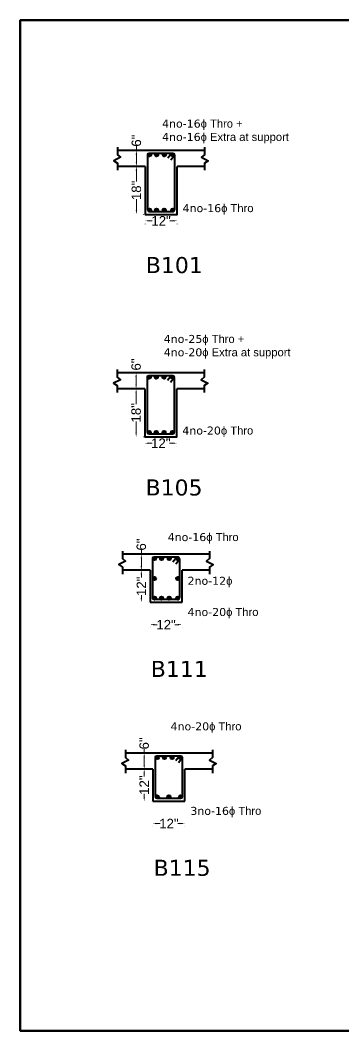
# Model space of a CAD drawing. Header units: feet. Extents: x -5357 to 123217, y -97269 to -8247.
# Drawn here: x 42026 to 42269, y -52614 to -51857 of the extents above; entities that cross this region are included whole.
import ezdxf

# ---------------------------------------------------------------- set-up
doc = ezdxf.new("R2010")
doc.units = ezdxf.units.FT
doc.header["$LTSCALE"] = 50.2
doc.header["$MEASUREMENT"] = 0
doc.header["$PDMODE"] = 3
doc.linetypes.add('DOT', pattern=[0.25, 0, -0.25])
for name, color, linetype, lineweight in [('drg seal', 250, 'Continuous', 120), ('Str Beam', 10, 'Continuous', 35), ('Str Column', 50, 'Continuous', 35), ('sTR fOOTING', 6, 'Continuous', 35), ('Str LBL', 3, 'Continuous', 35)]:
    doc.layers.add(name, color=color, linetype=linetype, lineweight=lineweight)
doc.layers.add('drg seal txt', color=7, linetype='Continuous')
doc.styles.add('5.2 INCH', font='arial.ttf', dxfattribs={"height": 5.2})
doc.styles.add('7.1 INCH', font='arial.ttf', dxfattribs={"height": 7.1})
doc.styles.get("Standard").update_dxf_attribs({"font": 'arial.ttf'})
doc.dimstyles.new('2.2 INCH', dxfattribs={"dimscale": 0, "dimtxt": 5.2, "dimasz": 3.1, "dimexe": 0.18, "dimexo": 1.063, "dimgap": 0.09, "dimtad": 0, "dimdec": 0, "dimzin": 0, "dimdsep": 46, "dimlunit": 4, "dimtxsty": '5.2 INCH', "dimcen": 0, "dimclrd": 230, "dimclre": 230, "dimclrt": 164, "dimadec": 0, "dimazin": 0, "dimtfac": 1, "dimtdec": 0, "dimtofl": 0, "dimtmove": 0, "dimatfit": 3, "dimfxl": 0.5, "dimtolj": 1, "dimtzin": 0, "dimlwd": 15, "dimlwe": 15, "dimarcsym": 0})

# ---------------------------------------------------------------- blocks, each defined once
blk = doc.blocks.new('*D688')
at = {"layer": 'Defpoints', "color": 0, "linetype": 'Continuous', "transparency": 16777216}
for p in [(42120.11, -52010.42), (42144.11, -52006.89), (42144.11, -52010.42)]:
    blk.add_point(p, dxfattribs=at)
at = {"layer": 'Str Beam', "color": 230, "linetype": 'DOT', "lineweight": 15, "transparency": 16777216}
for p, q in [((42120.11, -52009.36), (42120.11, -52006.71)), ((42144.11, -52009.36), (42144.11, -52006.71))]:
    blk.add_line(p, q, dxfattribs=at)
at = {"layer": 'Str Beam', "color": 230, "lineweight": 15, "transparency": 16777216}
for p, q in [((42123.21, -52006.89), (42125.51, -52006.89)), ((42141.01, -52006.89), (42138.7, -52006.89))]:
    blk.add_line(p, q, dxfattribs=at)
at = {"layer": 'Str Beam', "color": 230, "linetype": 'Continuous', "transparency": 16777216}
for points in [[(42123.21, -52006.37), (42123.21, -52007.41), (42120.11, -52006.89)], [(42141.01, -52006.37), (42141.01, -52007.41), (42144.11, -52006.89)]]:
    blk.add_solid(points, dxfattribs=at)
at = {"layer": 'Str Beam', "color": 164, "linetype": 'Continuous', "lineweight": 40, "transparency": 16777216, "insert": (42132.11, -52006.89), "char_height": 7.1, "attachment_point": 5, "style": '7.1 INCH'}
blk.add_mtext('\\A1;12"', dxfattribs=at)
blk = doc.blocks.new('*D689')
at = {"layer": 'Defpoints', "color": 0, "linetype": 'Continuous', "transparency": 16777216}
for p in [(42113.58, -51966.13), (42120.11, -51966.13), (42120.11, -52002.13)]:
    blk.add_point(p, dxfattribs=at)
at = {"layer": 'sTR fOOTING', "color": 230, "linetype": 'DOT', "lineweight": 15, "transparency": 16777216}
for p, q in [((42119.04, -51966.13), (42113.4, -51966.13)), ((42119.04, -52002.13), (42113.4, -52002.13))]:
    blk.add_line(p, q, dxfattribs=at)
at = {"layer": 'sTR fOOTING', "color": 230, "lineweight": 15, "transparency": 16777216}
for p, q in [((42113.58, -51969.23), (42113.58, -51977.53)), ((42113.58, -51999.03), (42113.58, -51990.72))]:
    blk.add_line(p, q, dxfattribs=at)
at = {"layer": 'sTR fOOTING', "color": 230, "linetype": 'Continuous', "transparency": 16777216}
for points in [[(42113.06, -51969.23), (42114.1, -51969.23), (42113.58, -51966.13)], [(42113.06, -51999.03), (42114.1, -51999.03), (42113.58, -52002.13)]]:
    blk.add_solid(points, dxfattribs=at)
at = {"layer": 'sTR fOOTING', "color": 164, "linetype": 'Continuous', "lineweight": 40, "transparency": 16777216, "insert": (42113.58, -51984.13), "char_height": 7.1, "attachment_point": 5, "rotation": 90, "style": '7.1 INCH'}
blk.add_mtext('\\A1;18"', dxfattribs=at)
blk = doc.blocks.new('*D672')
at = {"layer": 'Defpoints', "color": 0, "linetype": 'Continuous', "transparency": 16777216}
for p in [(42113.58, -51954.13), (42113.58, -51954.13), (42113.58, -51966.13)]:
    blk.add_point(p, dxfattribs=at)
at = {"layer": 'sTR fOOTING', "color": 230, "lineweight": 15, "transparency": 16777216}
for p, q in [((42113.58, -51954.13), (42113.58, -51951.03)), ((42113.58, -51963.03), (42113.58, -51957.23))]:
    blk.add_line(p, q, dxfattribs=at)
at = {"layer": 'sTR fOOTING', "color": 230, "linetype": 'DOT', "lineweight": 15, "transparency": 16777216}
for p, q in [((42112.52, -51954.13), (42113.4, -51954.13)), ((42112.52, -51966.13), (42113.4, -51966.13))]:
    blk.add_line(p, q, dxfattribs=at)
at = {"layer": 'sTR fOOTING', "color": 230, "linetype": 'Continuous', "transparency": 16777216}
for points in [[(42113.06, -51957.23), (42114.1, -51957.23), (42113.58, -51954.13)], [(42113.06, -51963.03), (42114.1, -51963.03), (42113.58, -51966.13)]]:
    blk.add_solid(points, dxfattribs=at)
at = {"layer": 'sTR fOOTING', "color": 164, "linetype": 'Continuous', "lineweight": 40, "transparency": 16777216, "insert": (42113.58, -51946.84), "char_height": 7.1, "attachment_point": 5, "rotation": 90, "style": '7.1 INCH'}
blk.add_mtext('\\A1;6"', dxfattribs=at)
blk = doc.blocks.new('*D696')
at = {"layer": 'Defpoints', "color": 0, "linetype": 'Continuous', "transparency": 16777216}
for p in [(42119.9, -52177.09), (42143.9, -52173.55), (42143.9, -52177.09)]:
    blk.add_point(p, dxfattribs=at)
at = {"layer": 'Str Beam', "color": 230, "linetype": 'DOT', "lineweight": 15, "transparency": 16777216}
for p, q in [((42119.9, -52176.02), (42119.9, -52173.37)), ((42143.9, -52176.02), (42143.9, -52173.37))]:
    blk.add_line(p, q, dxfattribs=at)
at = {"layer": 'Str Beam', "color": 230, "lineweight": 15, "transparency": 16777216}
for p, q in [((42123, -52173.55), (42125.31, -52173.55)), ((42140.8, -52173.55), (42138.5, -52173.55))]:
    blk.add_line(p, q, dxfattribs=at)
at = {"layer": 'Str Beam', "color": 230, "linetype": 'Continuous', "transparency": 16777216}
for points in [[(42123, -52173.04), (42123, -52174.07), (42119.9, -52173.55)], [(42140.8, -52173.04), (42140.8, -52174.07), (42143.9, -52173.55)]]:
    blk.add_solid(points, dxfattribs=at)
at = {"layer": 'Str Beam', "color": 164, "linetype": 'Continuous', "lineweight": 40, "transparency": 16777216, "insert": (42131.9, -52173.55), "char_height": 7.1, "attachment_point": 5, "style": '7.1 INCH'}
blk.add_mtext('\\A1;12"', dxfattribs=at)
blk = doc.blocks.new('*D697')
at = {"layer": 'Defpoints', "color": 0, "linetype": 'Continuous', "transparency": 16777216}
for p in [(42113.38, -52132.79), (42119.9, -52132.79), (42119.9, -52168.79)]:
    blk.add_point(p, dxfattribs=at)
at = {"layer": 'sTR fOOTING', "color": 230, "linetype": 'DOT', "lineweight": 15, "transparency": 16777216}
for p, q in [((42118.84, -52132.79), (42113.2, -52132.79)), ((42118.84, -52168.79), (42113.2, -52168.79))]:
    blk.add_line(p, q, dxfattribs=at)
at = {"layer": 'sTR fOOTING', "color": 230, "lineweight": 15, "transparency": 16777216}
for p, q in [((42113.38, -52135.89), (42113.38, -52144.2)), ((42113.38, -52165.69), (42113.38, -52157.38))]:
    blk.add_line(p, q, dxfattribs=at)
at = {"layer": 'sTR fOOTING', "color": 230, "linetype": 'Continuous', "transparency": 16777216}
for points in [[(42112.86, -52135.89), (42113.89, -52135.89), (42113.38, -52132.79)], [(42112.86, -52165.69), (42113.89, -52165.69), (42113.38, -52168.79)]]:
    blk.add_solid(points, dxfattribs=at)
at = {"layer": 'sTR fOOTING', "color": 164, "linetype": 'Continuous', "lineweight": 40, "transparency": 16777216, "insert": (42113.38, -52150.79), "char_height": 7.1, "attachment_point": 5, "rotation": 90, "style": '7.1 INCH'}
blk.add_mtext('\\A1;18"', dxfattribs=at)
blk = doc.blocks.new('*D676')
at = {"layer": 'Defpoints', "color": 0, "linetype": 'Continuous', "transparency": 16777216}
for p in [(42113.38, -52120.79), (42113.38, -52120.79), (42113.38, -52132.79)]:
    blk.add_point(p, dxfattribs=at)
at = {"layer": 'sTR fOOTING', "color": 230, "linetype": 'DOT', "lineweight": 15, "transparency": 16777216}
for p, q in [((42112.31, -52120.79), (42113.2, -52120.79)), ((42112.31, -52132.79), (42113.2, -52132.79))]:
    blk.add_line(p, q, dxfattribs=at)
at = {"layer": 'sTR fOOTING', "color": 230, "lineweight": 15, "transparency": 16777216}
blk.add_line((42113.38, -52129.69), (42113.38, -52123.89), dxfattribs=at)
at = {"layer": 'sTR fOOTING', "color": 230, "linetype": 'Continuous', "transparency": 16777216}
for points in [[(42112.86, -52123.89), (42113.89, -52123.89), (42113.38, -52120.79)], [(42112.86, -52129.69), (42113.89, -52129.69), (42113.38, -52132.79)]]:
    blk.add_solid(points, dxfattribs=at)
at = {"layer": 'sTR fOOTING', "color": 164, "linetype": 'Continuous', "lineweight": 40, "transparency": 16777216, "insert": (42113.38, -52114.59), "char_height": 7.1, "attachment_point": 5, "rotation": 90, "style": '7.1 INCH'}
blk.add_mtext('\\A1;6"', dxfattribs=at)
blk = doc.blocks.new('*D700')
at = {"layer": 'Defpoints', "color": 0, "linetype": 'Continuous', "transparency": 16777216}
for p in [(42123.83, -52313.1), (42147.83, -52309.56), (42147.83, -52313.1)]:
    blk.add_point(p, dxfattribs=at)
at = {"layer": 'Str Beam', "color": 230, "linetype": 'DOT', "lineweight": 15, "transparency": 16777216}
for p, q in [((42123.83, -52312.03), (42123.83, -52309.38)), ((42147.83, -52312.03), (42147.83, -52309.38))]:
    blk.add_line(p, q, dxfattribs=at)
at = {"layer": 'Str Beam', "color": 230, "lineweight": 15, "transparency": 16777216}
for p, q in [((42126.93, -52309.56), (42129.23, -52309.56)), ((42144.73, -52309.56), (42142.42, -52309.56))]:
    blk.add_line(p, q, dxfattribs=at)
at = {"layer": 'Str Beam', "color": 230, "linetype": 'Continuous', "transparency": 16777216}
for points in [[(42126.93, -52309.04), (42126.93, -52310.08), (42123.83, -52309.56)], [(42144.73, -52309.04), (42144.73, -52310.08), (42147.83, -52309.56)]]:
    blk.add_solid(points, dxfattribs=at)
at = {"layer": 'Str Beam', "color": 164, "linetype": 'Continuous', "lineweight": 40, "transparency": 16777216, "insert": (42135.83, -52309.56), "char_height": 7.1, "attachment_point": 5, "style": '7.1 INCH'}
blk.add_mtext('\\A1;12"', dxfattribs=at)
blk = doc.blocks.new('*D678')
at = {"layer": 'Defpoints', "color": 0, "linetype": 'Continuous', "transparency": 16777216}
for p in [(42117.3, -52256.8), (42117.3, -52256.8), (42117.3, -52268.8)]:
    blk.add_point(p, dxfattribs=at)
at = {"layer": 'sTR fOOTING', "color": 230, "lineweight": 15, "transparency": 16777216}
for p, q in [((42117.3, -52256.8), (42117.3, -52253.7)), ((42117.3, -52265.7), (42117.3, -52259.9))]:
    blk.add_line(p, q, dxfattribs=at)
at = {"layer": 'sTR fOOTING', "color": 230, "linetype": 'DOT', "lineweight": 15, "transparency": 16777216}
for p, q in [((42116.24, -52256.8), (42117.12, -52256.8)), ((42116.24, -52268.8), (42117.12, -52268.8))]:
    blk.add_line(p, q, dxfattribs=at)
at = {"layer": 'sTR fOOTING', "color": 230, "linetype": 'Continuous', "transparency": 16777216}
for points in [[(42116.78, -52259.9), (42117.82, -52259.9), (42117.3, -52256.8)], [(42116.78, -52265.7), (42117.82, -52265.7), (42117.3, -52268.8)]]:
    blk.add_solid(points, dxfattribs=at)
at = {"layer": 'sTR fOOTING', "color": 164, "linetype": 'Continuous', "lineweight": 40, "transparency": 16777216, "insert": (42117.3, -52249.51), "char_height": 7.1, "attachment_point": 5, "rotation": 90, "style": '7.1 INCH'}
blk.add_mtext('\\A1;6"', dxfattribs=at)
blk = doc.blocks.new('*D701')
at = {"layer": 'Defpoints', "color": 0, "linetype": 'Continuous', "transparency": 16777216}
for p in [(42117.3, -52268.8), (42123.83, -52268.8), (42123.83, -52292.8)]:
    blk.add_point(p, dxfattribs=at)
at = {"layer": 'sTR fOOTING', "color": 230, "linetype": 'DOT', "lineweight": 15, "transparency": 16777216}
for p, q in [((42122.76, -52268.8), (42117.12, -52268.8)), ((42122.76, -52292.8), (42117.12, -52292.8))]:
    blk.add_line(p, q, dxfattribs=at)
at = {"layer": 'sTR fOOTING', "color": 230, "lineweight": 15, "transparency": 16777216}
for p, q in [((42117.3, -52271.9), (42117.3, -52274.2)), ((42117.3, -52289.7), (42117.3, -52287.39))]:
    blk.add_line(p, q, dxfattribs=at)
at = {"layer": 'sTR fOOTING', "color": 230, "linetype": 'Continuous', "transparency": 16777216}
for points in [[(42116.78, -52271.9), (42117.82, -52271.9), (42117.3, -52268.8)], [(42116.78, -52289.7), (42117.82, -52289.7), (42117.3, -52292.8)]]:
    blk.add_solid(points, dxfattribs=at)
at = {"layer": 'sTR fOOTING', "color": 164, "linetype": 'Continuous', "lineweight": 40, "transparency": 16777216, "insert": (42117.3, -52280.8), "char_height": 7.1, "attachment_point": 5, "rotation": 90, "style": '7.1 INCH'}
blk.add_mtext('\\A1;12"', dxfattribs=at)
blk = doc.blocks.new('*D708')
at = {"layer": 'Defpoints', "color": 0, "linetype": 'Continuous', "transparency": 16777216}
for p in [(42149.96, -52458.59), (42125.96, -52462.13), (42149.96, -52462.13)]:
    blk.add_point(p, dxfattribs=at)
at = {"layer": 'Str Beam', "color": 230, "linetype": 'DOT', "lineweight": 15, "transparency": 16777216}
for p, q in [((42125.96, -52461.06), (42125.96, -52458.41)), ((42149.96, -52461.06), (42149.96, -52458.41))]:
    blk.add_line(p, q, dxfattribs=at)
at = {"layer": 'Str Beam', "color": 230, "lineweight": 15, "transparency": 16777216}
for p, q in [((42129.06, -52458.59), (42131.36, -52458.59)), ((42146.86, -52458.59), (42144.55, -52458.59))]:
    blk.add_line(p, q, dxfattribs=at)
at = {"layer": 'Str Beam', "color": 230, "linetype": 'Continuous', "transparency": 16777216}
for points in [[(42129.06, -52458.07), (42129.06, -52459.11), (42125.96, -52458.59)], [(42146.86, -52458.07), (42146.86, -52459.11), (42149.96, -52458.59)]]:
    blk.add_solid(points, dxfattribs=at)
at = {"layer": 'Str Beam', "color": 164, "linetype": 'Continuous', "lineweight": 40, "transparency": 16777216, "insert": (42137.96, -52458.59), "char_height": 7.1, "attachment_point": 5, "style": '7.1 INCH'}
blk.add_mtext('\\A1;12"', dxfattribs=at)
blk = doc.blocks.new('*D682')
at = {"layer": 'Defpoints', "color": 0, "linetype": 'Continuous', "transparency": 16777216}
for p in [(42119.43, -52405.83), (42119.43, -52405.83), (42119.43, -52417.83)]:
    blk.add_point(p, dxfattribs=at)
at = {"layer": 'sTR fOOTING', "color": 230, "linetype": 'DOT', "lineweight": 15, "transparency": 16777216}
for p, q in [((42118.37, -52405.83), (42119.25, -52405.83)), ((42118.37, -52417.83), (42119.25, -52417.83))]:
    blk.add_line(p, q, dxfattribs=at)
at = {"layer": 'sTR fOOTING', "color": 230, "lineweight": 15, "transparency": 16777216}
for p, q in [((42119.43, -52405.83), (42119.43, -52402.73)), ((42119.43, -52414.73), (42119.43, -52408.93))]:
    blk.add_line(p, q, dxfattribs=at)
at = {"layer": 'sTR fOOTING', "color": 230, "linetype": 'Continuous', "transparency": 16777216}
for points in [[(42118.92, -52408.93), (42119.95, -52408.93), (42119.43, -52405.83)], [(42118.92, -52414.73), (42119.95, -52414.73), (42119.43, -52417.83)]]:
    blk.add_solid(points, dxfattribs=at)
at = {"layer": 'sTR fOOTING', "color": 164, "linetype": 'Continuous', "lineweight": 40, "transparency": 16777216, "insert": (42119.43, -52398.54), "char_height": 7.1, "attachment_point": 5, "rotation": 90, "style": '7.1 INCH'}
blk.add_mtext('\\A1;6"', dxfattribs=at)
blk = doc.blocks.new('*D709')
at = {"layer": 'Defpoints', "color": 0, "linetype": 'Continuous', "transparency": 16777216}
for p in [(42119.43, -52417.83), (42125.96, -52417.83), (42125.96, -52441.83)]:
    blk.add_point(p, dxfattribs=at)
at = {"layer": 'sTR fOOTING', "color": 230, "linetype": 'DOT', "lineweight": 15, "transparency": 16777216}
for p, q in [((42124.9, -52417.83), (42119.25, -52417.83)), ((42124.9, -52441.83), (42119.25, -52441.83))]:
    blk.add_line(p, q, dxfattribs=at)
at = {"layer": 'sTR fOOTING', "color": 230, "lineweight": 15, "transparency": 16777216}
for p, q in [((42119.43, -52420.93), (42119.43, -52423.23)), ((42119.43, -52438.73), (42119.43, -52436.42))]:
    blk.add_line(p, q, dxfattribs=at)
at = {"layer": 'sTR fOOTING', "color": 230, "linetype": 'Continuous', "transparency": 16777216}
for points in [[(42118.92, -52420.93), (42119.95, -52420.93), (42119.43, -52417.83)], [(42118.92, -52438.73), (42119.95, -52438.73), (42119.43, -52441.83)]]:
    blk.add_solid(points, dxfattribs=at)
at = {"layer": 'sTR fOOTING', "color": 164, "linetype": 'Continuous', "lineweight": 40, "transparency": 16777216, "insert": (42119.43, -52429.83), "char_height": 7.1, "attachment_point": 5, "rotation": 90, "style": '7.1 INCH'}
blk.add_mtext('\\A1;12"', dxfattribs=at)

msp = doc.modelspace()

# ---------------------------------------------------------------- hatches: boundary and pattern name
at = {"layer": 'Str Beam', "lineweight": 40}
h = msp.add_hatch(color=256, dxfattribs=at)
h.dxf.hatch_style = 1
h.paths.add_polyline_path([(42122.17708, -51957.38295, 1), (42124.69308, -51957.38295, 1)])
h = msp.add_hatch(color=256, dxfattribs=at)
h.dxf.hatch_style = 1
h.paths.add_polyline_path([(42127.45954, -51957.38295, 1), (42129.97554, -51957.38295, 1)])
h = msp.add_hatch(color=256, dxfattribs=at)
h.dxf.hatch_style = 1
h.paths.add_polyline_path([(42133.26594, -51957.38295, 1), (42135.78194, -51957.38295, 1)])
h = msp.add_hatch(color=256, dxfattribs=at)
h.dxf.hatch_style = 1
h.paths.add_polyline_path([(42139.5795, -51957.38295, 1), (42142.0955, -51957.38295, 1)])
h = msp.add_hatch(color=256, dxfattribs=at)
h.dxf.hatch_style = 1
h.paths.add_polyline_path([(42122.17708, -51998.87066, -1), (42124.69308, -51998.87066, -1)])
h = msp.add_hatch(color=256, dxfattribs=at)
h.dxf.hatch_style = 1
h.paths.add_polyline_path([(42127.45954, -51998.87066, -1), (42129.97554, -51998.87066, -1)])
h = msp.add_hatch(color=256, dxfattribs=at)
h.dxf.hatch_style = 1
h.paths.add_polyline_path([(42133.26594, -51998.87066, -1), (42135.78194, -51998.87066, -1)])
h = msp.add_hatch(color=256, dxfattribs=at)
h.dxf.hatch_style = 1
h.paths.add_polyline_path([(42139.5795, -51998.87066, -1), (42142.0955, -51998.87066, -1)])
h = msp.add_hatch(color=256, dxfattribs=at)
h.dxf.hatch_style = 1
h.paths.add_polyline_path([(42121.97381, -52124.04603, 1), (42124.48981, -52124.04603, 1)])
h = msp.add_hatch(color=256, dxfattribs=at)
h.dxf.hatch_style = 1
h.paths.add_polyline_path([(42127.25627, -52124.04603, 1), (42129.77227, -52124.04603, 1)])
h = msp.add_hatch(color=256, dxfattribs=at)
h.dxf.hatch_style = 1
h.paths.add_polyline_path([(42133.06267, -52124.04603, 1), (42135.57867, -52124.04603, 1)])
h = msp.add_hatch(color=256, dxfattribs=at)
h.dxf.hatch_style = 1
h.paths.add_polyline_path([(42139.37623, -52124.04603, 1), (42141.89223, -52124.04603, 1)])
h = msp.add_hatch(color=256, dxfattribs=at)
h.dxf.hatch_style = 1
h.paths.add_polyline_path([(42121.97381, -52165.53374, -1), (42124.48981, -52165.53374, -1)])
h = msp.add_hatch(color=256, dxfattribs=at)
h.dxf.hatch_style = 1
h.paths.add_polyline_path([(42127.25627, -52165.53374, -1), (42129.77227, -52165.53374, -1)])
h = msp.add_hatch(color=256, dxfattribs=at)
h.dxf.hatch_style = 1
h.paths.add_polyline_path([(42133.06267, -52165.53374, -1), (42135.57867, -52165.53374, -1)])
h = msp.add_hatch(color=256, dxfattribs=at)
h.dxf.hatch_style = 1
h.paths.add_polyline_path([(42139.37623, -52165.53374, -1), (42141.89223, -52165.53374, -1)])
h = msp.add_hatch(color=256, dxfattribs=at)
h.dxf.hatch_style = 1
h.paths.add_polyline_path([(42125.89502, -52260.05486, 1), (42128.41102, -52260.05486, 1)])
h = msp.add_hatch(color=256, dxfattribs=at)
h.dxf.hatch_style = 1
h.paths.add_polyline_path([(42131.17748, -52260.05486, 1), (42133.69348, -52260.05486, 1)])
h = msp.add_hatch(color=256, dxfattribs=at)
h.dxf.hatch_style = 1
h.paths.add_polyline_path([(42136.98389, -52260.05486, 1), (42139.49989, -52260.05486, 1)])
h = msp.add_hatch(color=256, dxfattribs=at)
h.dxf.hatch_style = 1
h.paths.add_polyline_path([(42143.29744, -52260.05486, 1), (42145.81344, -52260.05486, 1)])
h = msp.add_hatch(color=256, dxfattribs=at)
h.dxf.hatch_style = 1
h.paths.add_polyline_path([(42125.87503, -52275.0041, -1), (42128.39103, -52275.0041, -1)])
h = msp.add_hatch(color=256, dxfattribs=at)
h.dxf.hatch_style = 1
h.paths.add_polyline_path([(42145.82541, -52275.0041, 1), (42143.30941, -52275.0041, 1)])
h = msp.add_hatch(color=256, dxfattribs=at)
h.dxf.hatch_style = 1
h.paths.add_polyline_path([(42125.89502, -52289.61405, -1), (42128.41102, -52289.61405, -1)])
h = msp.add_hatch(color=256, dxfattribs=at)
h.dxf.hatch_style = 1
h.paths.add_polyline_path([(42131.17748, -52289.61405, -1), (42133.69348, -52289.61405, -1)])
h = msp.add_hatch(color=256, dxfattribs=at)
h.dxf.hatch_style = 1
h.paths.add_polyline_path([(42136.98389, -52289.61405, -1), (42139.49989, -52289.61405, -1)])
h = msp.add_hatch(color=256, dxfattribs=at)
h.dxf.hatch_style = 1
h.paths.add_polyline_path([(42143.29744, -52289.61405, -1), (42145.81344, -52289.61405, -1)])
h = msp.add_hatch(color=256, dxfattribs=at)
h.dxf.hatch_style = 1
h.paths.add_polyline_path([(42128.02866, -52409.08449, 1), (42130.54466, -52409.08449, 1)])
h = msp.add_hatch(color=256, dxfattribs=at)
h.dxf.hatch_style = 1
h.paths.add_polyline_path([(42133.31112, -52409.08449, 1), (42135.82712, -52409.08449, 1)])
h = msp.add_hatch(color=256, dxfattribs=at)
h.dxf.hatch_style = 1
h.paths.add_polyline_path([(42139.11752, -52409.08449, 1), (42141.63352, -52409.08449, 1)])
h = msp.add_hatch(color=256, dxfattribs=at)
h.dxf.hatch_style = 1
h.paths.add_polyline_path([(42145.43108, -52409.08449, 1), (42147.94708, -52409.08449, 1)])
h = msp.add_hatch(color=256, dxfattribs=at)
h.dxf.hatch_style = 1
h.paths.add_polyline_path([(42128.02866, -52438.64368, -1), (42130.54466, -52438.64368, -1)])
h = msp.add_hatch(color=256, dxfattribs=at)
h.dxf.hatch_style = 1
h.paths.add_polyline_path([(42136.70105, -52438.57035, -1), (42139.21705, -52438.57035, -1)])
h = msp.add_hatch(color=256, dxfattribs=at)
h.dxf.hatch_style = 1
h.paths.add_polyline_path([(42145.43108, -52438.64368, -1), (42147.94708, -52438.64368, -1)])

# ---------------------------------------------------------------- linework, layer by layer
at = {"layer": 'drg seal', "lineweight": 70}
msp.add_lwpolyline([(43027.81727, -52613.90456), (43027.81727, -51856.56805), (42026.43612, -51856.56805), (42026.43612, -52613.90456), (43027.68093, -52613.90456)], dxfattribs=at)
at = {"layer": 'Str Beam', "lineweight": 40}
for p, q in [((42140.15141, -51956.1842), (42137.2247, -51959.97513)), ((42142.08805, -51957.948), (42139.33336, -51961.5161)), ((42139.94815, -52122.84729), (42137.02143, -52126.63821)), ((42141.88478, -52124.61109), (42139.13009, -52128.17918)), ((42143.86936, -52258.85612), (42140.94264, -52262.64704)), ((42145.80599, -52260.61992), (42143.0513, -52264.18801)), ((42146.00299, -52407.88575), (42143.07628, -52411.67667)), ((42147.93963, -52409.64955), (42145.18494, -52413.21765))]:
    msp.add_line(p, q, dxfattribs=at)
at = {"layer": 'Str Beam', "color": 2, "linetype": 'Continuous', "lineweight": 40}
for points in [[(42099.47741, -51951.71092), (42099.47741, -51957.37247), (42101.74431, -51959.31359), (42096.72447, -51961.90172), (42099.47741, -51963.68111), (42099.47741, -51969.01919)], [(42164.73752, -51951.71092), (42164.73752, -51957.37247), (42162.47063, -51959.31359), (42167.49046, -51961.90172), (42164.73752, -51963.68111), (42164.73752, -51969.01919)], [(42164.73752, -51954.1268), (42099.47741, -51954.1268)], [(42120.10747, -51966.1268), (42099.47741, -51966.1268)], [(42120.10747, -51966.1268), (42120.10747, -52002.12602), (42144.10747, -52002.1268), (42144.10747, -51966.1268)], [(42164.73752, -51966.1268), (42144.10747, -51966.1268)], [(42099.27414, -52118.374), (42099.27414, -52124.03555), (42101.54104, -52125.97667), (42096.5212, -52128.5648), (42099.27414, -52130.34419), (42099.27414, -52135.68227)], [(42164.53425, -52118.374), (42164.53425, -52124.03555), (42162.26736, -52125.97667), (42167.28719, -52128.5648), (42164.53425, -52130.34419), (42164.53425, -52135.68227)], [(42164.53425, -52120.78989), (42099.27414, -52120.78989)], [(42119.9042, -52132.78989), (42099.27414, -52132.78989)], [(42119.9042, -52132.78989), (42119.9042, -52168.7891), (42143.9042, -52168.78989), (42143.9042, -52132.78989)], [(42164.53425, -52132.78989), (42143.9042, -52132.78989)], [(42103.19536, -52254.38283), (42103.19536, -52260.04438), (42105.46225, -52261.9855), (42100.44242, -52264.57363), (42103.19536, -52266.35302), (42103.19536, -52271.6911)], [(42168.45547, -52254.38283), (42168.45547, -52260.04438), (42166.18857, -52261.9855), (42171.2084, -52264.57363), (42168.45547, -52266.35302), (42168.45547, -52271.6911)], [(42168.45547, -52256.79872), (42103.19536, -52256.79872)], [(42123.82541, -52268.79872), (42103.19536, -52268.79872)], [(42123.82541, -52268.79872), (42123.82541, -52292.79872)], [(42147.82541, -52292.79872), (42147.82541, -52268.79872)], [(42168.45547, -52268.79872), (42147.82541, -52268.79872)], [(42105.32899, -52403.41246), (42105.32899, -52409.07401), (42107.59589, -52411.01513), (42102.57605, -52413.60327), (42105.32899, -52415.38266), (42105.32899, -52420.72074)], [(42170.5891, -52405.82835), (42105.32899, -52405.82835)], [(42170.5891, -52403.41246), (42170.5891, -52409.07401), (42168.32221, -52411.01513), (42173.34204, -52413.60327), (42170.5891, -52415.38266), (42170.5891, -52420.72074)], [(42125.95905, -52417.82835), (42105.32899, -52417.82835)], [(42125.95905, -52417.82835), (42125.95905, -52441.82835)], [(42149.95905, -52441.82835), (42149.95905, -52417.82835)], [(42170.5891, -52417.82835), (42149.95905, -52417.82835)]]:
    msp.add_lwpolyline(points, dxfattribs=at)
at = {"layer": 'Str Beam', "color": 1, "linetype": 'Continuous', "lineweight": 40}
for points in [[(42142.10747, -51978.1268), (42142.10747, -51998.1268, -0.414213562), (42140.10747, -52000.1268), (42124.10747, -52000.1268, -0.414213562), (42122.10747, -51998.1268), (42122.10747, -51978.1268), (42122.10747, -51957.1268, -0.414213562), (42123.10747, -51956.1268), (42140.10747, -51956.1268, -0.414213562), (42142.10747, -51958.1268)], [(42141.9042, -52144.78989), (42141.9042, -52164.78989, -0.414213562), (42139.9042, -52166.78989), (42123.9042, -52166.78989, -0.414213562), (42121.9042, -52164.78989), (42121.9042, -52144.78989), (42121.9042, -52123.78989, -0.414213562), (42122.9042, -52122.78989), (42139.9042, -52122.78989, -0.414213562), (42141.9042, -52124.78989)]]:
    msp.add_lwpolyline(points, format="xyb", close=True, dxfattribs=at)
for points in [[(42125.82541, -52285.21068), (42125.82541, -52280.79872), (42125.82541, -52259.79872, -0.414213562), (42126.82541, -52258.79872), (42143.82541, -52258.79872, -0.414213562), (42145.82541, -52260.79872), (42145.82541, -52280.79872), (42145.82541, -52286.05391)], [(42145.82541, -52280.67409), (42145.82541, -52288.79872, -0.414213562), (42143.82541, -52290.79872), (42127.82541, -52290.79872, -0.414213562), (42125.82541, -52288.79872), (42125.82541, -52281.38494)], [(42127.95905, -52434.24031), (42127.95905, -52429.82835), (42127.95905, -52408.82835, -0.414213562), (42128.95905, -52407.82835), (42145.95905, -52407.82835, -0.414213562), (42147.95905, -52409.82835), (42147.95905, -52429.82835), (42147.95905, -52435.08354)], [(42147.95905, -52429.70372), (42147.95905, -52437.82835, -0.414213562), (42145.95905, -52439.82835), (42129.95905, -52439.82835, -0.414213562), (42127.95905, -52437.82835), (42127.95905, -52430.41457)]]:
    msp.add_lwpolyline(points, format="xyb", dxfattribs=at)
at = {"layer": 'Str Beam', "lineweight": 40}
for centre in [(42123.43508, -51957.38295), (42128.71754, -51957.38295), (42134.52394, -51957.38295), (42140.8375, -51957.38295), (42123.43508, -51998.87066), (42128.71754, -51998.87066), (42134.52394, -51998.87066), (42140.8375, -51998.87066), (42123.23181, -52124.04603), (42128.51427, -52124.04603), (42134.32067, -52124.04603), (42140.63423, -52124.04603), (42123.23181, -52165.53374), (42128.51427, -52165.53374), (42134.32067, -52165.53374), (42140.63423, -52165.53374), (42127.15302, -52260.05486), (42132.43548, -52260.05486), (42138.24189, -52260.05486), (42144.55544, -52260.05486), (42127.13303, -52275.0041), (42144.56741, -52275.0041), (42127.15302, -52289.61405), (42132.43548, -52289.61405), (42138.24189, -52289.61405), (42144.55544, -52289.61405), (42129.28666, -52409.08449), (42134.56912, -52409.08449), (42140.37552, -52409.08449), (42146.68908, -52409.08449), (42129.28666, -52438.64368), (42137.95905, -52438.57035), (42146.68908, -52438.64368)]:
    msp.add_circle(centre, 1.258, dxfattribs=at)
at = {"layer": 'Str Column', "linetype": 'Continuous', "lineweight": 40}
for p, q in [((42123.82541, -52292.79872), (42147.82541, -52292.79872)), ((42125.95905, -52441.82835), (42149.95905, -52441.82835))]:
    msp.add_line(p, q, dxfattribs=at)

# ---------------------------------------------------------------- texts
at = {"layer": 'drg seal txt', "lineweight": 40, "char_height": 6, "attachment_point": 1}
for s, insert in [('{\\fVerdana|b0|i0|c0|p34;4no-16}ϕ Thro +\\P{\\fVerdana|b0|i0|c0|p34;4no-16}ϕ Extra at support', (42132.85738, -51931.04721)), ('{\\fVerdana|b0|i0|c0|p34;\\P4no-16}ϕ Thro', (42148.24037, -51984.40207)), ('{\\fVerdana|b0|i0|c0|p34;4no-25}ϕ Thro +\\P{\\fVerdana|b0|i0|c0|p34;4no-20}ϕ Extra at support', (42134.09644, -52092.42356)), ('{\\fVerdana|b0|i0|c0|p34;\\P4no-20}ϕ Thro', (42148.0371, -52151.06515)), ('{\\fVerdana|b0|i0|c0|p34;4no-16}ϕ Thro', (42137.07413, -52240.92928)), ('{\\fVerdana|b0|i0|c0|p34;\\P2no-12}ϕ', (42151.95831, -52263.68043)), ('{\\fVerdana|b0|i0|c0|p34;\\P4no-20}ϕ Thro', (42151.95831, -52287.07398)), ('{\\fVerdana|b0|i0|c0|p34;4no-20}ϕ Thro', (42139.20777, -52382.74876)), ('{\\fVerdana|b0|i0|c0|p34;\\P3no-16}ϕ Thro', (42154.09195, -52436.10362))]:
    msp.add_mtext(s, dxfattribs=dict(at, insert=insert))
at = {"layer": 'Str LBL', "lineweight": 40, "char_height": 12, "width": 56.3552661, "attachment_point": 1}
for s, insert in [('{\\fVerdana|b0|i0|c0|p34;B101}', (42120.66602, -52034.05388)), ('{\\fVerdana|b0|i0|c0|p34;B105}', (42120.46275, -52200.71697)), ('{\\fVerdana|b0|i0|c0|p34;B111}', (42124.38396, -52336.7258))]:
    msp.add_mtext(s, dxfattribs=dict(at, insert=insert))
at = {"layer": 'Str LBL', "insert": (42126.5176, -52485.75543), "char_height": 12, "width": 56.3552661, "attachment_point": 1}
msp.add_mtext('{\\fVerdana|b0|i0|c0|p34;B115}', dxfattribs=at)

# ---------------------------------------------------------------- dimensions: what is measured, and where the dimension line sits
at = {"layer": 'Str Beam', "color": 3, "linetype": 'Continuous', "lineweight": 40}
for base, p1, p2, picture, middle in [((42144.10747, -52006.88907), (42120.10747, -52010.42354), (42144.10747, -52010.42354), '*D688', (42132.10747, -52006.88907)), ((42143.9042, -52173.55215), (42119.9042, -52177.08662), (42143.9042, -52177.08662), '*D696', (42131.9042, -52173.55215)), ((42147.82541, -52309.56098), (42123.82541, -52313.09545), (42147.82541, -52313.09545), '*D700', (42135.82541, -52309.56098)), ((42149.95905, -52458.59062), (42125.95905, -52462.12509), (42149.95905, -52462.12509), '*D708', (42137.95905, -52458.59062))]:
    dim = msp.add_linear_dim(base=base, p1=p1, p2=p2, text='12"', dimstyle='2.2 INCH', override={"dimscale": 1, "dimtxsty": '7.1 INCH'}, dxfattribs=at)
    dim.commit()
    dim.dimension.update_dxf_attribs({"geometry": picture, "text_midpoint": middle})
at = {"layer": 'sTR fOOTING', "linetype": 'Continuous', "lineweight": 40}
for base, p1, p2, override, picture, middle in [((42113.58078, -51954.1268), (42113.58078, -51966.1268), (42113.58078, -51954.1268), {"dimscale": 1, "dimtxsty": '7.1 INCH'}, '*D672', (42113.58078, -51946.83711)), ((42113.37752, -52120.78989), (42113.37752, -52132.78989), (42113.37752, -52120.78989), {"dimscale": 1, "dimtxsty": '7.1 INCH', "dimtmove": 2}, '*D676', (42113.37752, -52114.58989)), ((42117.29873, -52256.79872), (42117.29873, -52268.79872), (42117.29873, -52256.79872), {"dimscale": 1, "dimtxsty": '7.1 INCH'}, '*D678', (42117.29873, -52249.50902)), ((42119.43237, -52405.82835), (42119.43237, -52417.82835), (42119.43237, -52405.82835), {"dimscale": 1, "dimtxsty": '7.1 INCH'}, '*D682', (42119.43237, -52398.53866))]:
    dim = msp.add_linear_dim(base=base, p1=p1, p2=p2, angle=90, text='6"', dimstyle='2.2 INCH', override=override, dxfattribs=at)
    dim.commit()
    dim.dimension.update_dxf_attribs({"geometry": picture, "text_midpoint": middle, "dimtype": 160})
for base, p1, p2, text, picture, middle in [((42113.58078, -51966.1268), (42120.10747, -52002.12602), (42120.10747, -51966.1268), '18"', '*D689', (42113.58078, -51984.12641)), ((42113.37752, -52132.78989), (42119.9042, -52168.7891), (42119.9042, -52132.78989), '18"', '*D697', (42113.37752, -52150.78949)), ((42117.29873, -52268.79872), (42123.82541, -52292.79872), (42123.82541, -52268.79872), '12"', '*D701', (42117.29873, -52280.79872)), ((42119.43237, -52417.82835), (42125.95905, -52441.82835), (42125.95905, -52417.82835), '12"', '*D709', (42119.43237, -52429.82835))]:
    dim = msp.add_linear_dim(base=base, p1=p1, p2=p2, angle=90, text=text, dimstyle='2.2 INCH', override={"dimscale": 1, "dimtxsty": '7.1 INCH'}, dxfattribs=at)
    dim.commit()
    dim.dimension.update_dxf_attribs({"geometry": picture, "text_midpoint": middle})

doc.saveas('drawing.dxf')
